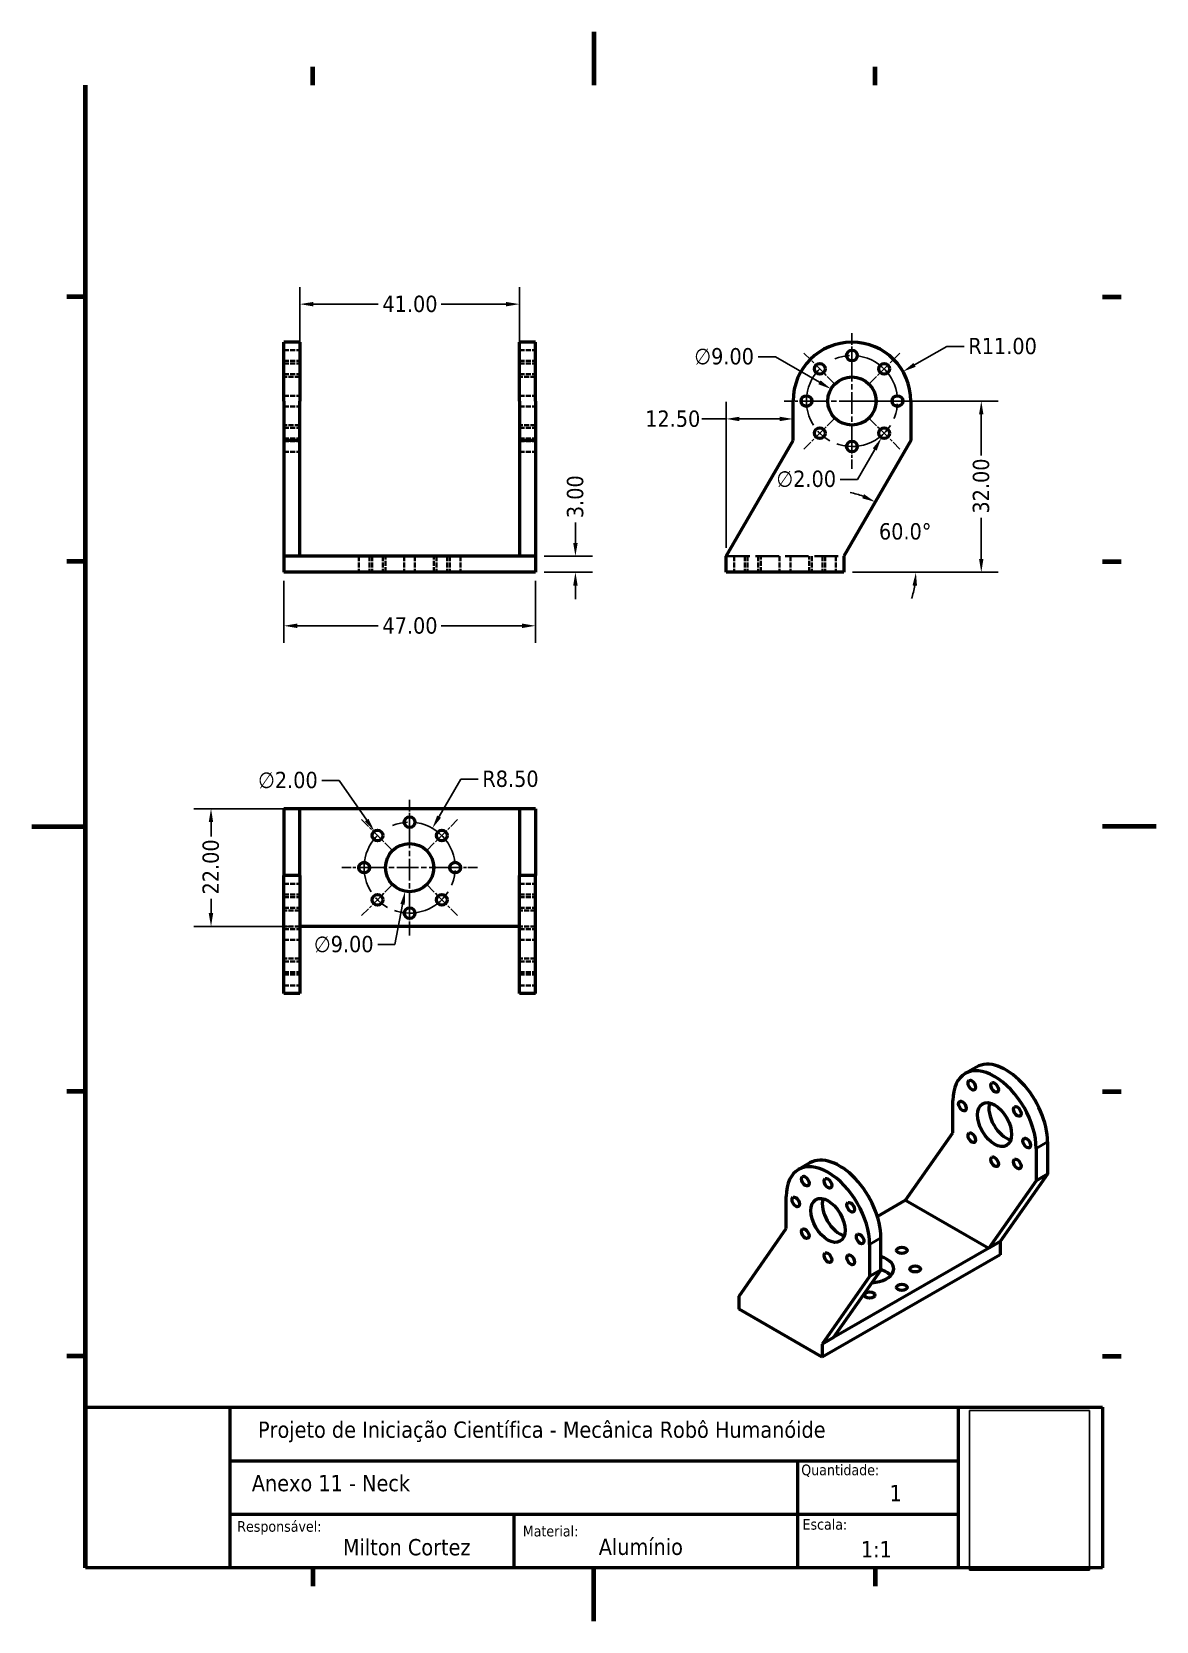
# Model space of a CAD drawing. Header units: millimetres. Extents: x 0 to 210, y 0 to 297.
import ezdxf

# ---------------------------------------------------------------- set-up
doc = ezdxf.new("R2010")
doc.units = ezdxf.units.MM
doc.linetypes.add('CHAIN', pattern=[0.7087, 0.4724, -0.0591, 0.1181, -0.0591])
doc.linetypes.add('DASHED', pattern=[0.2067, 0.1654, -0.0413])
for name, color, linetype, lineweight in [('Border (ANSI)', 7, 'Continuous', 70), ('Center Mark (ANSI)', 7, 'Continuous', 25), ('Centerline (ANSI)', 7, 'Continuous', 25), ('Dimension (ANSI)', 7, 'Continuous', 25), ('Hidden (ANSI)', 7, 'DASHED', 35), ('Title (ANSI)', 7, 'Continuous', 50), ('Visible (ANSI)', 7, 'Continuous', 50), ('Visible Narrow (ANSI)', 7, 'Continuous', 35)]:
    doc.layers.add(name, color=color, linetype=linetype, lineweight=lineweight)
doc.styles.add('Note Text (ANSI)', font='TAHOMA.TTF')
doc.dimstyles.new('Default - mm (ANSI)', dxfattribs={"dimtxt": 3.048, "dimasz": 2.5, "dimexe": 3.175, "dimexo": 1.6002, "dimgap": 0.8, "dimtad": 0, "dimtoh": 1, "dimrnd": 1e-08, "dimzin": 4, "dimdsep": 46, "dimtxsty": 'Note Text (ANSI)', "dimcen": 0.09, "dimdle": 10, "dimclrd": 256, "dimclre": 256, "dimclrt": 256, "dimadec": 1, "dimazin": 1, "dimtfac": 1, "dimtofl": 0, "dimtmove": 0, "dimatfit": 3, "dimfxl": 0, "dimtolj": 1, "dimtzin": 4, "dimlwd": -1, "dimlwe": -1, "dimarcsym": 0})
picture_1 = doc.add_image_def('image1.bmp', size_in_pixel=(452, 603))

# ---------------------------------------------------------------- blocks, each defined once
blk = doc.blocks.new('Borders Default Border')
at = {"layer": 'Border (ANSI)'}
for p, q in [((52.5, 287), (52.5, 290.45)), ((157.5, 287), (157.5, 290.45)), ((10, 247.5), (6.55, 247.5)), ((200, 247.5), (203.45, 247.5)), ((10, 198), (6.55, 198)), ((200, 198), (203.45, 198)), ((10, 99), (6.55, 99)), ((200, 99), (203.45, 99)), ((10, 49.5), (6.55, 49.5)), ((200, 49.5), (203.45, 49.5)), ((52.5, 10), (52.5, 6.55)), ((157.5, 10), (157.5, 6.55))]:
    blk.add_line(p, q, dxfattribs=at)
at = {"layer": 'Border (ANSI)', "flags": 128}
for points in [[(105, 297), (105, 287)], [(10, 10), (10, 287)], [(0, 148.5), (10, 148.5)], [(210, 148.5), (200, 148.5)], [(105, 0), (105, 10)]]:
    blk.add_lwpolyline(points, dxfattribs=at)
blk = doc.blocks.new('Title Blocks Legenda')
at = {"layer": 'Title (ANSI)'}
for p, q in [((13.26, 171.03), (203.26, 171.03)), ((13.26, 141.03), (13.26, 171.03)), ((40.26, 171.03), (40.26, 141.03)), ((176.26, 171.03), (176.26, 141.03)), ((203.26, 171.03), (203.26, 141.03)), ((40.26, 161.03), (176.26, 161.03)), ((146.26, 161.03), (146.26, 141.03)), ((40.26, 151.03), (176.26, 151.03)), ((93.26, 151.03), (93.26, 141.03)), ((203.26, 141.03), (13.26, 141.03))]:
    blk.add_line(p, q, dxfattribs=at)
at = {"layer": 'Title (ANSI)', "attachment_point": 1, "style": 'Note Text (ANSI)'}
for s, insert, char_height, width in [('Projeto de Iniciação Científica - Mecânica Robô Humanóide', (45.5, 168.35), 3.048, 124.6071), ('\\fTahoma|b0|i0;\\H2.0000;Quantidade:', (146.97, 160.31), 2, 95.1982), ('\\fTahoma|b0|i0;\\H2.0000;Responsável:', (41.63, 149.75), 2, 45.8951), ('\\fTahoma|b0|i0;\\H2.0000;Material:', (94.96, 148.87), 2, 67.2506), ('\\fTahoma|b0|i0;\\H2.0000;Escala:', (147.2, 150.14), 2, 45.6679), ('Milton Cortez', (61.37, 146.39), 3.048, 49.3031), ('Alumínio', (109.15, 146.47), 3.048, 35.7249)]:
    blk.add_mtext(s, dxfattribs=dict(at, insert=insert, char_height=char_height, width=width))
at = {"layer": 'Title (ANSI)', "style": 'Note Text (ANSI)'}
for tag, p in [('Title_001', (44.35, 155.32)), ('Qnt._001', (163.47, 153.45)), ('<1:1>_001', (158.09, 142.95))]:
    blk.add_attdef(tag, p, '', height=3.05, dxfattribs=at)
image = blk.add_image(picture_1, insert=(178.41, 140.56), size_in_units=(22.38, 29.85))
image.dxf.flags = 7
blk = doc.blocks.new('*D6')
at = {"layer": 'Defpoints', "color": 0}
for p in [(33.47, 151.81), (50.07, 151.81), (50.07, 129.81)]:
    blk.add_point(p, dxfattribs=at)
at = {"layer": 'Dimension (ANSI)'}
for p, q in [((48.47, 151.81), (30.29, 151.81)), ((33.47, 149.31), (33.47, 146.63)), ((33.47, 132.31), (33.47, 135)), ((48.47, 129.81), (30.29, 129.81))]:
    blk.add_line(p, q, dxfattribs=at)
for points in [[(33.05, 149.31), (33.88, 149.31), (33.47, 151.81)], [(33.05, 132.31), (33.88, 132.31), (33.47, 129.81)]]:
    blk.add_solid(points, dxfattribs=at)
at = {"layer": 'Dimension (ANSI)', "insert": (31.88, 135.8), "char_height": 3.048, "attachment_point": 1, "rotation": 90, "style": 'Note Text (ANSI)'}
blk.add_mtext('\\A1;22.00', dxfattribs=at)
blk = doc.blocks.new('*D7')
at = {"layer": 'Defpoints', "color": 0}
for p in [(74.82, 148.18), (70.57, 140.81)]:
    blk.add_point(p, dxfattribs=at)
at = {"layer": 'Dimension (ANSI)'}
for p, q in [((80.12, 157.36), (76.07, 150.34)), ((83.35, 157.36), (80.12, 157.36))]:
    blk.add_line(p, q, dxfattribs=at)
blk.add_solid([(75.71, 150.55), (76.43, 150.13), (74.82, 148.18)], dxfattribs=at)
at = {"layer": 'Dimension (ANSI)', "insert": (84.15, 158.95), "char_height": 3.048, "attachment_point": 1, "style": 'Note Text (ANSI)'}
blk.add_mtext('\\A1;R8.50', dxfattribs=at)
blk = doc.blocks.new('*D8')
at = {"layer": 'Defpoints', "color": 0}
for p in [(63.98, 147.64), (65.13, 146.01)]:
    blk.add_point(p, dxfattribs=at)
at = {"layer": 'Dimension (ANSI)'}
for p, q in [((54.17, 157.07), (57.39, 157.07)), ((57.39, 157.07), (62.55, 149.69)), ((64.47, 146.82), (64.65, 146.82)), ((64.56, 146.73), (64.56, 146.91))]:
    blk.add_line(p, q, dxfattribs=at)
blk.add_solid([(62.89, 149.93), (62.21, 149.45), (63.98, 147.64)], dxfattribs=at)
at = {"layer": 'Dimension (ANSI)', "insert": (42.26, 158.72), "char_height": 3.048, "attachment_point": 1, "style": 'Note Text (ANSI)'}
blk.add_mtext('\\A1;∅2.00', dxfattribs=at)
blk = doc.blocks.new('*D9')
at = {"layer": 'Defpoints', "color": 0}
for p in [(71.41, 145.23), (69.72, 136.39)]:
    blk.add_point(p, dxfattribs=at)
at = {"layer": 'Dimension (ANSI)'}
for p, q in [((70.48, 140.81), (70.66, 140.81)), ((70.57, 140.72), (70.57, 140.9)), ((67.82, 126.42), (69.25, 133.94)), ((64.6, 126.42), (67.82, 126.42))]:
    blk.add_line(p, q, dxfattribs=at)
blk.add_solid([(68.84, 134.02), (69.66, 133.86), (69.72, 136.39)], dxfattribs=at)
at = {"layer": 'Dimension (ANSI)', "insert": (52.69, 128.06), "char_height": 3.048, "attachment_point": 1, "style": 'Note Text (ANSI)'}
blk.add_mtext('\\A1;∅9.00', dxfattribs=at)
blk = doc.blocks.new('*D10')
at = {"layer": 'Defpoints', "color": 0}
for p in [(47.07, 196), (94.07, 196), (47.07, 186)]:
    blk.add_point(p, dxfattribs=at)
at = {"layer": 'Dimension (ANSI)'}
for p, q in [((47.07, 194.4), (47.07, 182.83)), ((94.07, 194.4), (94.07, 182.83)), ((49.57, 186), (64.68, 186)), ((91.57, 186), (76.45, 186))]:
    blk.add_line(p, q, dxfattribs=at)
for points in [[(49.57, 186.42), (49.57, 185.58), (47.07, 186)], [(91.57, 186.42), (91.57, 185.58), (94.07, 186)]]:
    blk.add_solid(points, dxfattribs=at)
at = {"layer": 'Dimension (ANSI)', "insert": (65.48, 187.59), "char_height": 3.048, "attachment_point": 1, "style": 'Note Text (ANSI)'}
blk.add_mtext('\\A1;47.00', dxfattribs=at)
blk = doc.blocks.new('*D11')
at = {"layer": 'Defpoints', "color": 0}
for p in [(91.07, 246.11), (50.07, 220.65), (91.07, 220.65)]:
    blk.add_point(p, dxfattribs=at)
at = {"layer": 'Dimension (ANSI)'}
for p, q in [((50.07, 222.25), (50.07, 249.28)), ((91.07, 222.25), (91.07, 249.28)), ((52.57, 246.11), (64.68, 246.11)), ((88.57, 246.11), (76.45, 246.11))]:
    blk.add_line(p, q, dxfattribs=at)
for points in [[(52.57, 246.52), (52.57, 245.69), (50.07, 246.11)], [(88.57, 246.52), (88.57, 245.69), (91.07, 246.11)]]:
    blk.add_solid(points, dxfattribs=at)
at = {"layer": 'Dimension (ANSI)', "insert": (65.48, 247.69), "char_height": 3.048, "attachment_point": 1, "style": 'Note Text (ANSI)'}
blk.add_mtext('\\A1;41.00', dxfattribs=at)
blk = doc.blocks.new('*D12')
at = {"layer": 'Defpoints', "color": 0}
for p in [(153.17, 228), (151.67, 196), (177.33, 196)]:
    blk.add_point(p, dxfattribs=at)
at = {"layer": 'Dimension (ANSI)'}
for p, q in [((154.77, 228), (180.5, 228)), ((177.33, 225.5), (177.33, 217.83)), ((177.33, 198.5), (177.33, 206.17)), ((153.27, 196), (180.5, 196))]:
    blk.add_line(p, q, dxfattribs=at)
for points in [[(176.91, 225.5), (177.74, 225.5), (177.33, 228)], [(176.91, 198.5), (177.74, 198.5), (177.33, 196)]]:
    blk.add_solid(points, dxfattribs=at)
at = {"layer": 'Dimension (ANSI)', "insert": (175.74, 206.97), "char_height": 3.048, "attachment_point": 1, "rotation": 90, "style": 'Note Text (ANSI)'}
blk.add_mtext('\\A1;32.00', dxfattribs=at)
blk = doc.blocks.new('*D13')
at = {"layer": 'Defpoints', "color": 0}
for p in [(164.17, 220.65), (164.2, 201.19), (149.94, 196), (151.67, 196)]:
    blk.add_point(p, dxfattribs=at)
at = {"layer": 'Dimension (ANSI)'}
blk.add_line((153.27, 196), (168.29, 196), dxfattribs=at)
for start, end in [(69.4498, 78.8997), (341.1003, 350.5502)]:
    blk.add_arc((149.94, 196), 15.18, start, end, dxfattribs=at)
for points in [[(155.45, 210.59), (155.09, 209.83), (157.53, 209.14)], [(164.5, 193.54), (165.33, 193.48), (165.12, 196)]]:
    blk.add_solid(points, dxfattribs=at)
at = {"layer": 'Dimension (ANSI)', "insert": (158.22, 205.18), "char_height": 3.048, "attachment_point": 1, "style": 'Note Text (ANSI)'}
blk.add_mtext('\\A1;60.0°', dxfattribs=at)
blk = doc.blocks.new('*D14')
at = {"layer": 'Defpoints', "color": 0}
for p in [(94.07, 199), (94.07, 196), (101.53, 196)]:
    blk.add_point(p, dxfattribs=at)
at = {"layer": 'Dimension (ANSI)'}
for p, q in [((101.53, 201.5), (101.53, 205.32)), ((95.67, 199), (104.7, 199)), ((95.67, 196), (104.7, 196)), ((101.53, 193.5), (101.53, 191))]:
    blk.add_line(p, q, dxfattribs=at)
for points in [[(101.11, 201.5), (101.95, 201.5), (101.53, 199)], [(101.11, 193.5), (101.95, 193.5), (101.53, 196)]]:
    blk.add_solid(points, dxfattribs=at)
at = {"layer": 'Dimension (ANSI)', "insert": (99.94, 206.12), "char_height": 3.048, "attachment_point": 1, "rotation": 90, "style": 'Note Text (ANSI)'}
blk.add_mtext('\\A1;3.00', dxfattribs=at)
blk = doc.blocks.new('*D15')
at = {"layer": 'Defpoints', "color": 0}
for p in [(162.7, 233.5), (153.17, 228)]:
    blk.add_point(p, dxfattribs=at)
at = {"layer": 'Dimension (ANSI)'}
for p, q in [((170.88, 238.22), (164.87, 234.75)), ((174.12, 238.22), (170.88, 238.22))]:
    blk.add_line(p, q, dxfattribs=at)
blk.add_solid([(164.66, 235.11), (165.07, 234.39), (162.7, 233.5)], dxfattribs=at)
at = {"layer": 'Dimension (ANSI)', "insert": (174.92, 239.81), "char_height": 3.048, "attachment_point": 1, "style": 'Note Text (ANSI)'}
blk.add_mtext('\\A1;R11.00', dxfattribs=at)
blk = doc.blocks.new('*D16')
at = {"layer": 'Defpoints', "color": 0}
for p in [(159.68, 222.86), (158.68, 221.13)]:
    blk.add_point(p, dxfattribs=at)
at = {"layer": 'Dimension (ANSI)'}
for p, q in [((159.09, 221.99), (159.27, 221.99)), ((159.18, 221.9), (159.18, 222.08)), ((154.2, 213.35), (157.43, 218.96)), ((150.98, 213.35), (154.2, 213.35))]:
    blk.add_line(p, q, dxfattribs=at)
blk.add_solid([(157.07, 219.17), (157.8, 218.75), (158.68, 221.13)], dxfattribs=at)
at = {"layer": 'Dimension (ANSI)', "insert": (139.07, 215), "char_height": 3.048, "attachment_point": 1, "style": 'Note Text (ANSI)'}
blk.add_mtext('\\A1;∅2.00', dxfattribs=at)
blk = doc.blocks.new('*D17')
at = {"layer": 'Defpoints', "color": 0}
for p in [(149.28, 230.25), (157.07, 225.75)]:
    blk.add_point(p, dxfattribs=at)
at = {"layer": 'Dimension (ANSI)'}
for p, q in [((135.65, 236.26), (138.87, 236.26)), ((138.87, 236.26), (147.11, 231.5)), ((153.08, 228), (153.26, 228)), ((153.17, 227.91), (153.17, 228.09))]:
    blk.add_line(p, q, dxfattribs=at)
blk.add_solid([(147.32, 231.86), (146.9, 231.14), (149.28, 230.25)], dxfattribs=at)
at = {"layer": 'Dimension (ANSI)', "insert": (123.74, 237.9), "char_height": 3.048, "attachment_point": 1, "style": 'Note Text (ANSI)'}
blk.add_mtext('\\A1;∅9.00', dxfattribs=at)
blk = doc.blocks.new('*D18')
at = {"layer": 'Defpoints', "color": 0}
for p in [(142.17, 224.66), (142.17, 224.66), (129.67, 199)]:
    blk.add_point(p, dxfattribs=at)
at = {"layer": 'Dimension (ANSI)'}
for p, q in [((129.67, 200.6), (129.67, 227.83)), ((129.67, 224.66), (125.16, 224.66)), ((139.67, 224.66), (132.17, 224.66))]:
    blk.add_line(p, q, dxfattribs=at)
for points in [[(132.17, 225.07), (132.17, 224.24), (129.67, 224.66)], [(139.67, 225.07), (139.67, 224.24), (142.17, 224.66)]]:
    blk.add_solid(points, dxfattribs=at)
at = {"layer": 'Dimension (ANSI)', "insert": (114.56, 226.24), "char_height": 3.048, "attachment_point": 1, "style": 'Note Text (ANSI)'}
blk.add_mtext('\\A1;12.50', dxfattribs=at)

msp = doc.modelspace()

# ---------------------------------------------------------------- linework, layer by layer
at = {"layer": 'Center Mark (ANSI)', "linetype": 'CHAIN', "ltscale": 4.638536}
for p, q in [((153.1739, 240.6766), (153.1739, 232.3266)), ((150.1157, 231.0598), (144.2113, 236.9641)), ((156.2322, 231.0598), (162.1365, 236.9641)), ((148.8489, 228.0016), (140.4989, 228.0016)), ((157.4989, 228.0016), (165.8489, 228.0016)), ((150.1157, 224.9433), (144.2113, 219.039)), ((153.1739, 223.6766), (153.1739, 215.3266)), ((156.2322, 224.9433), (162.1365, 219.039)), ((70.5664, 153.4895), (70.5664, 145.1395)), ((67.5082, 143.8728), (61.6038, 149.7771)), ((73.6247, 143.8728), (79.529, 149.7771)), ((66.2414, 140.8145), (57.8914, 140.8145)), ((74.8914, 140.8145), (83.2414, 140.8145)), ((67.5082, 137.7563), (61.6038, 131.852)), ((73.6247, 137.7563), (79.529, 131.852)), ((70.5664, 136.4895), (70.5664, 128.1395))]:
    msp.add_line(p, q, dxfattribs=at)
at = {"layer": 'Center Mark (ANSI)', "linetype": 'CHAIN', "ltscale": 8.527213}
for p, q in [((153.1739, 235.6766), (153.1739, 220.3266)), ((160.8489, 228.0016), (145.4989, 228.0016)), ((70.5664, 148.4895), (70.5664, 133.1395)), ((78.2414, 140.8145), (62.8914, 140.8145))]:
    msp.add_line(p, q, dxfattribs=at)
at = {"layer": 'Centerline (ANSI)', "linetype": 'CHAIN', "ltscale": 24.192183}
for centre in [(153.1739, 228.0016), (70.5664, 140.8145)]:
    msp.add_arc(centre, 8.5, 135, 118.142339, dxfattribs=at)
at = {"layer": 'Hidden (ANSI)', "ltscale": 5.71399}
for p, q in [((47.0664, 237.5016), (50.0664, 237.5016)), ((47.0664, 235.5016), (50.0664, 235.5016)), ((47.0664, 235.012), (50.0664, 235.012)), ((91.0664, 237.5016), (94.0664, 237.5016)), ((91.0664, 235.5016), (94.0664, 235.5016)), ((91.0664, 235.012), (94.0664, 235.012)), ((47.0664, 233.012), (50.0664, 233.012)), ((50.0664, 232.5016), (47.0664, 232.5016)), ((91.0664, 233.012), (94.0664, 233.012)), ((94.0664, 232.5016), (91.0664, 232.5016)), ((47.0664, 229.0016), (50.0664, 229.0016)), ((91.0664, 229.0016), (94.0664, 229.0016)), ((47.0664, 227.0016), (50.0664, 227.0016)), ((91.0664, 227.0016), (94.0664, 227.0016)), ((50.0664, 223.5016), (47.0664, 223.5016)), ((47.0664, 222.9912), (50.0664, 222.9912)), ((94.0664, 223.5016), (91.0664, 223.5016)), ((91.0664, 222.9912), (94.0664, 222.9912)), ((47.0664, 220.9912), (50.0664, 220.9912)), ((47.0664, 220.5016), (50.0664, 220.5016)), ((91.0664, 220.9912), (94.0664, 220.9912)), ((91.0664, 220.5016), (94.0664, 220.5016)), ((47.0664, 218.5016), (50.0664, 218.5016)), ((91.0664, 218.5016), (94.0664, 218.5016)), ((61.0664, 199.0016), (61.0664, 196.0016)), ((63.0664, 199.0016), (63.0664, 196.0016)), ((63.556, 199.0016), (63.556, 196.0016)), ((65.556, 199.0016), (65.556, 196.0016)), ((66.0664, 196.0016), (66.0664, 199.0016)), ((69.5664, 199.0016), (69.5664, 196.0016)), ((71.5664, 199.0016), (71.5664, 196.0016)), ((75.0664, 196.0016), (75.0664, 199.0016)), ((75.5768, 199.0016), (75.5768, 196.0016)), ((77.5768, 199.0016), (77.5768, 196.0016)), ((78.0664, 199.0016), (78.0664, 196.0016)), ((80.0664, 199.0016), (80.0664, 196.0016)), ((131.1739, 199.0016), (131.1739, 196.0016)), ((133.1739, 199.0016), (133.1739, 196.0016)), ((133.6635, 199.0016), (133.6635, 196.0016)), ((135.6635, 199.0016), (135.6635, 196.0016)), ((136.1739, 196.0016), (136.1739, 199.0016)), ((139.6739, 199.0016), (139.6739, 196.0016)), ((141.6739, 199.0016), (141.6739, 196.0016)), ((145.1739, 196.0016), (145.1739, 199.0016)), ((145.6843, 199.0016), (145.6843, 196.0016)), ((147.6843, 199.0016), (147.6843, 196.0016)), ((148.1739, 199.0016), (148.1739, 196.0016)), ((150.1739, 199.0016), (150.1739, 196.0016)), ((47.0664, 137.8145), (50.0664, 137.8145)), ((91.0664, 137.8145), (94.0664, 137.8145)), ((47.0664, 135.8145), (50.0664, 135.8145)), ((47.0664, 135.3249), (50.0664, 135.3249)), ((91.0664, 135.8145), (94.0664, 135.8145)), ((91.0664, 135.3249), (94.0664, 135.3249)), ((47.0664, 133.3249), (50.0664, 133.3249)), ((50.0664, 132.8145), (47.0664, 132.8145)), ((91.0664, 133.3249), (94.0664, 133.3249)), ((94.0664, 132.8145), (91.0664, 132.8145)), ((50.0664, 129.8145), (47.0664, 129.8145)), ((47.0664, 129.3145), (50.0664, 129.3145)), ((94.0664, 129.8145), (91.0664, 129.8145)), ((91.0664, 129.3145), (94.0664, 129.3145)), ((47.0664, 127.3145), (50.0664, 127.3145)), ((91.0664, 127.3145), (94.0664, 127.3145)), ((50.0664, 123.8145), (47.0664, 123.8145)), ((47.0664, 123.3041), (50.0664, 123.3041)), ((94.0664, 123.8145), (91.0664, 123.8145)), ((91.0664, 123.3041), (94.0664, 123.3041)), ((47.0664, 121.3041), (50.0664, 121.3041)), ((47.0664, 120.8145), (50.0664, 120.8145)), ((47.0664, 118.8145), (50.0664, 118.8145)), ((91.0664, 121.3041), (94.0664, 121.3041)), ((91.0664, 120.8145), (94.0664, 120.8145)), ((91.0664, 118.8145), (94.0664, 118.8145))]:
    msp.add_line(p, q, dxfattribs=at)
at = {"layer": 'Hidden (ANSI)', "ltscale": 26.608612}
msp.add_line((129.6739, 199.0016), (151.6739, 199.0016), dxfattribs=at)
at = {"layer": 'Visible (ANSI)'}
for p, q in [((47.0664, 228.0016), (47.0664, 239.0016)), ((50.0664, 239.0016), (47.0664, 239.0016)), ((50.0664, 239.0016), (50.0664, 228.0016)), ((91.0664, 228.0016), (91.0664, 239.0016)), ((94.0664, 239.0016), (91.0664, 239.0016)), ((94.0664, 228.0016), (94.0664, 239.0016)), ((47.0664, 228.0016), (47.0664, 220.6522)), ((50.0664, 220.6522), (50.0664, 228.0016)), ((91.0664, 228.0016), (91.0664, 220.6522)), ((94.0664, 228.0016), (94.0664, 220.6522)), ((142.1739, 220.6522), (142.1739, 228.0016)), ((164.1739, 228.0016), (164.1739, 220.6522)), ((50.0664, 220.6522), (47.0664, 220.6522)), ((47.0664, 220.6522), (47.0664, 199.0016)), ((50.0664, 199.0016), (50.0664, 220.6522)), ((91.0664, 220.6522), (91.0664, 199.0016)), ((94.0664, 220.6522), (91.0664, 220.6522)), ((94.0664, 220.6522), (94.0664, 199.0016)), ((129.6739, 199.0016), (142.1739, 220.6522)), ((164.1739, 220.6522), (151.6739, 199.0016)), ((50.0664, 199.0016), (47.0664, 199.0016)), ((47.0664, 199.0016), (47.0664, 196.0016)), ((91.0664, 199.0016), (50.0664, 199.0016)), ((94.0664, 199.0016), (91.0664, 199.0016)), ((94.0664, 199.0016), (94.0664, 196.0016)), ((129.6739, 196.0016), (129.6739, 199.0016)), ((151.6739, 199.0016), (151.6739, 196.0016)), ((94.0664, 196.0016), (47.0664, 196.0016)), ((151.6739, 196.0016), (129.6739, 196.0016)), ((50.0664, 151.8145), (47.0664, 151.8145)), ((47.0664, 151.8145), (47.0664, 139.3145)), ((50.0664, 139.3145), (50.0664, 151.8145)), ((91.0664, 151.8145), (50.0664, 151.8145)), ((91.0664, 151.8145), (91.0664, 139.3145)), ((94.0664, 151.8145), (91.0664, 151.8145)), ((94.0664, 151.8145), (94.0664, 139.3145)), ((50.0664, 139.3145), (47.0664, 139.3145)), ((47.0664, 117.3145), (47.0664, 139.3145)), ((50.0664, 139.3145), (50.0664, 117.3145)), ((91.0664, 117.3145), (91.0664, 139.3145)), ((94.0664, 139.3145), (91.0664, 139.3145)), ((94.0664, 117.3145), (94.0664, 139.3145)), ((91.0664, 129.8145), (50.0664, 129.8145)), ((50.0664, 117.3145), (47.0664, 117.3145)), ((94.0664, 117.3145), (91.0664, 117.3145)), ((176.4436, 103.5576), (174.3222, 102.336)), ((172.0334, 91.2743), (172.0334, 97.2828)), ((163.1946, 78.6639), (172.0334, 91.2743)), ((189.7111, 89.5461), (189.7111, 83.5376)), ((187.5898, 88.3245), (187.5898, 82.316)), ((145.3309, 85.641), (143.2095, 84.4194)), ((189.7111, 83.5376), (180.8723, 70.9271)), ((189.7111, 83.5376), (187.5898, 82.316)), ((187.5898, 82.316), (178.7509, 69.7055)), ((140.9207, 73.3577), (140.9207, 79.3662)), ((163.1946, 78.6639), (157.9378, 75.6367)), ((163.1946, 78.6639), (178.7509, 69.7055)), ((132.0819, 60.7472), (140.9207, 73.3577)), ((151.7454, 72.0707), (151.7269, 72.06)), ((158.5984, 65.621), (158.5984, 71.6294)), ((180.8723, 68.4745), (147.6382, 49.3363)), ((178.7509, 69.7055), (149.7596, 53.0105)), ((156.4771, 70.4079), (156.4771, 64.3994)), ((180.8723, 70.9271), (178.7509, 69.7055)), ((180.8723, 70.9271), (180.8723, 68.4745)), ((149.7596, 53.0105), (158.5984, 65.621)), ((158.5984, 65.621), (156.4771, 64.3994)), ((156.4771, 64.3994), (147.6382, 51.7889)), ((132.0819, 58.2946), (132.0819, 60.7472)), ((147.6382, 49.3363), (132.0819, 58.2946)), ((149.7596, 53.0105), (147.6382, 51.7889)), ((147.6382, 51.7889), (147.6382, 49.3363))]:
    msp.add_line(p, q, dxfattribs=at)
for centre, radius in [((147.1635, 234.012), 1), ((153.1739, 236.5016), 1), ((159.1843, 234.012), 1), ((153.1739, 228.0016), 4.5), ((144.6739, 228.0016), 1), ((161.6739, 228.0016), 1), ((147.1635, 221.9912), 1), ((159.1843, 221.9912), 1), ((153.1739, 219.5016), 1), ((70.5664, 149.3145), 1), ((64.556, 146.8249), 1), ((76.5768, 146.8249), 1), ((70.5664, 140.8145), 4.5), ((62.0664, 140.8145), 1), ((79.0664, 140.8145), 1), ((64.556, 134.8041), 1), ((76.5768, 134.8041), 1), ((70.5664, 132.3145), 1)]:
    msp.add_circle(centre, radius, dxfattribs=at)
msp.add_arc((153.1739, 228.0016), 11, 0, 180, dxfattribs=at)
for centre, major_axis, ratio, start_param, end_param in [((179.8116, 92.8036), (-5.4894, 9.5324), 0.57809312, 3.92892453, 7.07051718), ((181.9329, 94.0252), (-5.4894, 9.5324), 0.57809312, 3.92892453, 6.28318531), ((181.9329, 94.0252), (2.2456, -3.8996), 0.57809312, 3.631445, 5.79333296), ((150.8202, 76.1086), (-5.4894, 9.5324), 0.57809312, 3.92892453, 6.28318531), ((148.6989, 74.887), (-5.4894, 9.5324), 0.57809312, 3.92892453, 7.07051718), ((150.8202, 76.1086), (-2.2456, 3.8996), 0.57809312, 0.48985234, 2.65174031), ((156.4771, 65.8372), (4.5, 0), 0.5758617, 4.81619854, 7.36309896), ((156.4771, 63.3845), (-4.5, 0), 0.5758617, 3.63454771, 4.2215063)]:
    msp.add_ellipse(centre, major_axis=major_axis, ratio=ratio, start_param=start_param, end_param=end_param, dxfattribs=at)
for centre, major_axis, ratio in [((175.5616, 100.1648), (-0.499, 0.8666), 0.57809312), ((179.8116, 99.7528), (-0.499, 0.8666), 0.57809312), ((173.8012, 96.2648), (-0.499, 0.8666), 0.57809312), ((179.8116, 92.8036), (-2.2456, 3.8996), 0.57809312), ((184.0616, 95.27), (-0.499, 0.8666), 0.57809312), ((175.5616, 90.3372), (-0.499, 0.8666), 0.57809312), ((185.822, 89.3425), (-0.499, 0.8666), 0.57809312), ((179.8116, 85.8545), (-0.499, 0.8666), 0.57809312), ((184.0616, 85.4424), (-0.499, 0.8666), 0.57809312), ((144.4489, 82.2482), (-0.499, 0.8666), 0.57809312), ((148.6989, 81.8362), (-0.499, 0.8666), 0.57809312), ((142.6885, 78.3482), (-0.499, 0.8666), 0.57809312), ((148.6989, 74.887), (-2.2456, 3.8996), 0.57809312), ((152.9489, 77.3534), (-0.499, 0.8666), 0.57809312), ((144.4489, 72.4206), (-0.499, 0.8666), 0.57809312), ((154.7093, 71.4258), (-0.499, 0.8666), 0.57809312), ((148.6989, 67.9379), (-0.499, 0.8666), 0.57809312), ((152.9489, 67.5258), (-0.499, 0.8666), 0.57809312), ((162.4875, 69.2983), (-1, 0), 0.5758617), ((164.9771, 65.8372), (-1, 0), 0.5758617), ((162.4875, 62.376), (-1, 0), 0.5758617), ((156.4771, 60.9424), (-1, 0), 0.5758617)]:
    msp.add_ellipse(centre, major_axis=major_axis, ratio=ratio, dxfattribs=at)
at = {"layer": 'Visible Narrow (ANSI)'}
for p, q in [((189.7111, 89.5461), (187.5898, 88.3245)), ((158.5984, 71.6294), (156.4771, 70.4079))]:
    msp.add_line(p, q, dxfattribs=at)

# ---------------------------------------------------------------- block references
msp.add_blockref('Borders Default Border', (0, 0))
msp.add_blockref('Title Blocks Legenda', (-3.2585, -131.0336)).add_auto_attribs({'<1:1>_001': '1:1', 'Qnt._001': '1', 'Title_001': 'Anexo 11 - Neck'})

# ---------------------------------------------------------------- dimensions: what is measured, and where the dimension line sits
at = {"layer": 'Dimension (ANSI)'}
for base, p1, p2, override, picture, middle in [((91.0664, 246.1058), (50.0664, 220.6522), (91.0664, 220.6522), {"dimtoh": 0, "dimdec": 2, "dimtp": 0, "dimtm": 0, "dimtdec": 2, "dimatfit": 1}, '*D11', (70.5664, 246.1058)), ((142.1739, 224.6563), (129.6739, 199.0016), (142.1739, 224.6563), {"dimtoh": 0, "dimdec": 2, "dimse2": 1, "dimtp": 0, "dimtm": 0, "dimtdec": 2, "dimatfit": 2}, '*D18', (119.46, 224.6563))]:
    dim = msp.add_linear_dim(base=base, p1=p1, p2=p2, dimstyle='Default - mm (ANSI)', override=override, dxfattribs=at)
    dim.commit()
    dim.dimension.update_dxf_attribs({"geometry": picture, "text_midpoint": middle, "dimtype": 160})
for p1, p2, picture, middle in [((157.071, 225.7516), (149.2768, 230.2516), '*D17', (129.2952, 236.2607)), ((159.6843, 222.8572), (158.6843, 221.1251), '*D16', (144.624, 213.3538)), ((65.129, 146.0054), (63.983, 147.6445), '*D8', (47.8168, 157.074)), ((71.4101, 145.2347), (69.7227, 136.3943), '*D9', (58.2448, 126.4167))]:
    dim = msp.add_diameter_dim_2p(p1=p1, p2=p2, dimstyle='Default - mm (ANSI)', override={"dimtih": 1, "dimdec": 2, "dimlfac": 1, "dimtp": 0, "dimtm": 0, "dimtdec": 2}, dxfattribs=at)
    dim.commit()
    dim.dimension.update_dxf_attribs({"geometry": picture, "text_midpoint": middle, "dimtype": 163})
for center, mpoint, picture, middle in [((153.1739, 228.0016), (162.7002, 233.5016), '*D15', (181.1886, 238.2235)), ((70.5664, 140.8145), (74.8164, 148.1757), '*D7', (89.2822, 157.3551))]:
    dim = msp.add_radius_dim(center=center, mpoint=mpoint, dimstyle='Default - mm (ANSI)', override={"dimtih": 1, "dimdec": 2, "dimcen": 0, "dimtp": 0, "dimtm": 0, "dimtdec": 2}, dxfattribs=at)
    dim.commit()
    dim.dimension.update_dxf_attribs({"geometry": picture, "text_midpoint": middle, "dimtype": 164})
for base, p1, p2, angle, picture, middle in [((177.3282, 196.0016), (153.1739, 228.0016), (151.6739, 196.0016), 90, '*D12', (177.3282, 212.0016)), ((101.5296, 196.0016), (94.0664, 199.0016), (94.0664, 196.0016), 90, '*D14', (101.5296, 210)), ((47.0664, 186.0016), (94.0664, 196.0016), (47.0664, 196.0016), 180, '*D10', (70.5664, 186.0016)), ((33.4652, 151.8145), (50.0664, 129.8145), (50.0664, 151.8145), 90, '*D6', (33.4652, 140.8145))]:
    dim = msp.add_linear_dim(base=base, p1=p1, p2=p2, angle=angle, dimstyle='Default - mm (ANSI)', override={"dimtoh": 0, "dimdec": 2, "dimtp": 0, "dimtm": 0, "dimtdec": 2, "dimatfit": 1}, dxfattribs=at)
    dim.commit()
    dim.dimension.update_dxf_attribs({"geometry": picture, "text_midpoint": middle, "dimtype": 160})
dim = msp.add_angular_dim_3p(base=(164.2018, 201.1917), center=(149.9419, 196.0016), p1=(151.6739, 196.0016), p2=(164.1739, 220.6522), dimstyle='Default - mm (ANSI)', override={"dimtih": 1, "dimse2": 1, "dimadec": 1, "dimtp": 0, "dimtm": 0, "dimtdec": 0}, dxfattribs=at)
dim.commit()
dim.dimension.update_dxf_attribs({"geometry": '*D13', "text_midpoint": (163.0839, 203.5891), "dimtype": 165})

doc.saveas('drawing.dxf')
